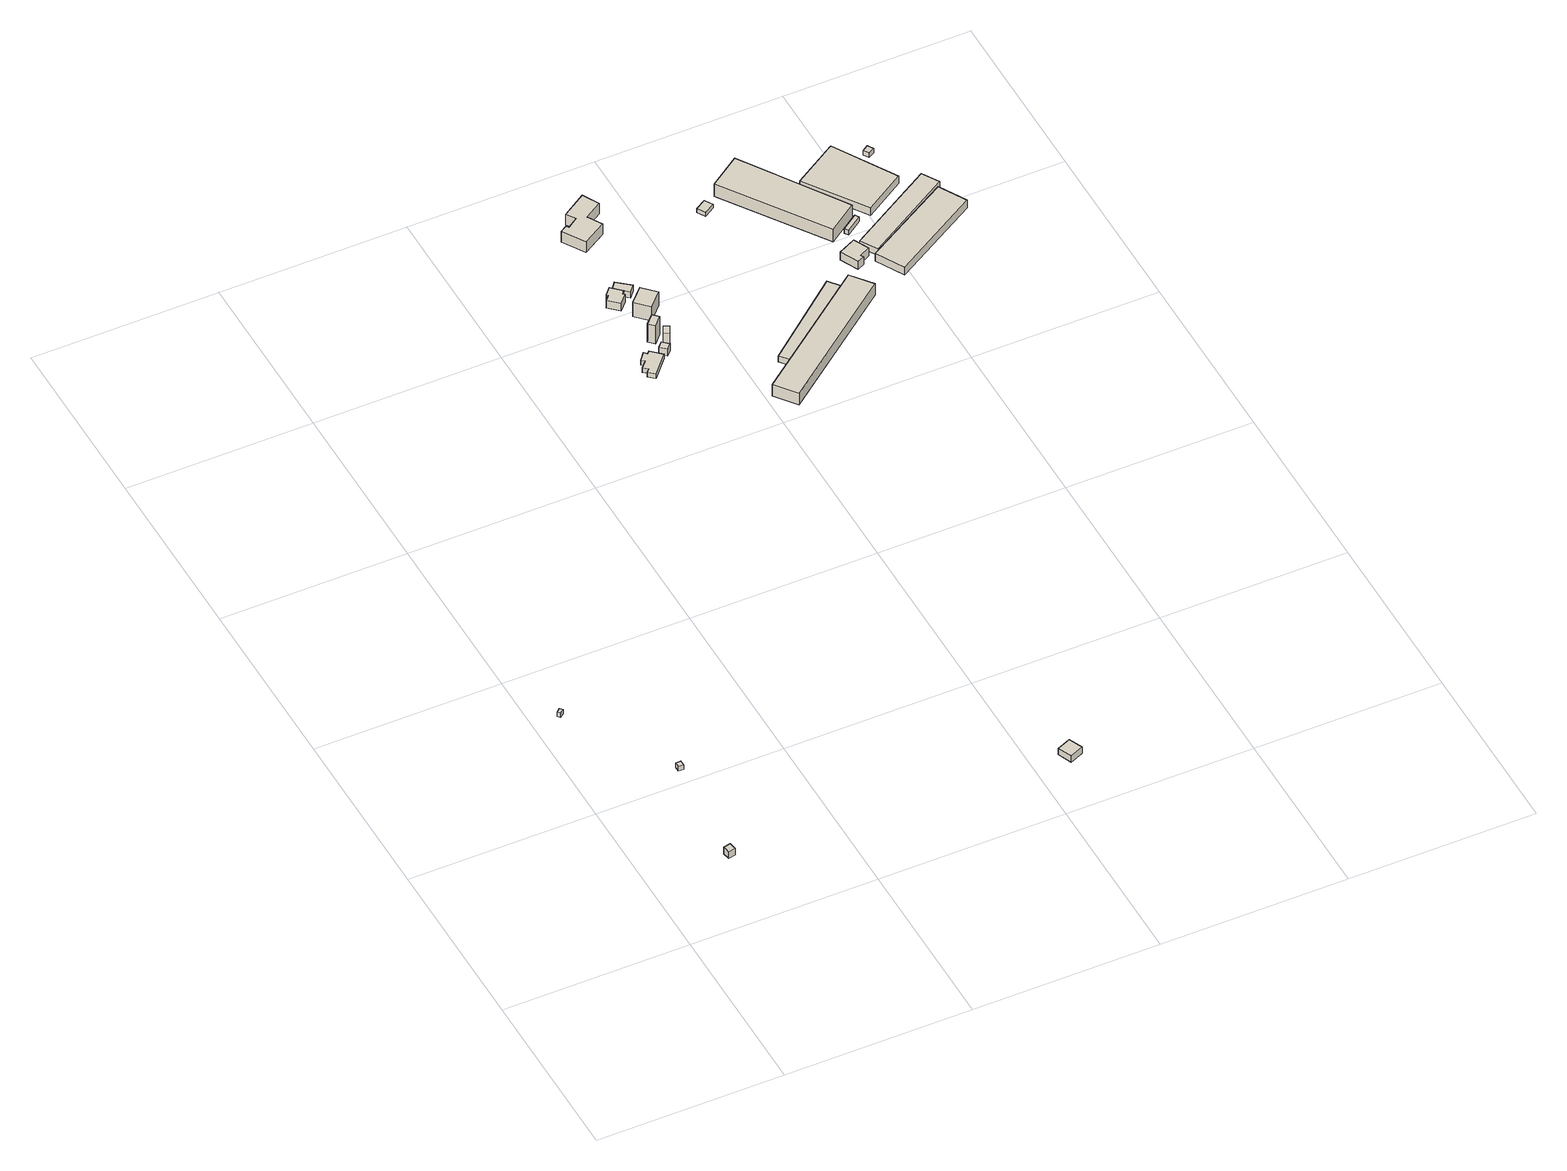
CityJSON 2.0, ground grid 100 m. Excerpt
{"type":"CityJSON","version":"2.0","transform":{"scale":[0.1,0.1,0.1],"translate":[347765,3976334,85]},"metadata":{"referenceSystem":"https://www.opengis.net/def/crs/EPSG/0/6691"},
"CityObjects":{
"building1":{"type":"Building","attributes":{"measuredHeight":4.4},"geometry":[{"type":"Solid","lod":"1","boundaries":[[[[0,1,2,3]],[[2,4,5,3]],[[1,6,4,2]],[[0,7,6,1]],[[3,5,7,0]],[[4,6,7,5]]]]}]},
"building2":{"type":"Building","attributes":{"measuredHeight":3},"geometry":[{"type":"Solid","lod":"1","boundaries":[[[[8,9,10,11]],[[10,12,13,11]],[[9,14,12,10]],[[8,15,14,9]],[[11,13,15,8]],[[12,14,15,13]]]]}]},
"building3":{"type":"Building","attributes":{"measuredHeight":3},"geometry":[{"type":"Solid","lod":"1","boundaries":[[[[16,17,18,19]],[[18,20,21,19]],[[17,22,20,18]],[[16,23,22,17]],[[19,21,23,16]],[[20,22,23,21]]]]}]},
"building4":{"type":"Building","attributes":{"measuredHeight":4.1},"geometry":[{"type":"Solid","lod":"1","boundaries":[[[[24,25,26,27]],[[26,28,29,27]],[[25,30,28,26]],[[24,31,30,25]],[[27,29,31,24]],[[28,30,31,29]]]]}]},
"building5":{"type":"Building","attributes":{"measuredHeight":3},"geometry":[{"type":"Solid","lod":"1","boundaries":[[[[32,33,34,35,36,37,38,39,40,41]],[[40,42,43,41]],[[39,44,42,40]],[[38,45,44,39]],[[37,46,45,38]],[[36,47,46,37]],[[35,48,47,36]],[[34,49,48,35]],[[33,50,49,34]],[[32,51,50,33]],[[41,43,51,32]],[[42,44,45,46,47,48,49,50,51,43]]]]}]},
"building6":{"type":"Building","attributes":{"measuredHeight":4.5},"geometry":[{"type":"Solid","lod":"1","boundaries":[[[[52,53,54,55]],[[54,56,57,55]],[[53,58,56,54]],[[52,59,58,53]],[[55,57,59,52]],[[56,58,59,57]]]]}]},
"building7":{"type":"Building","attributes":{"measuredHeight":13},"geometry":[{"type":"Solid","lod":"1","boundaries":[[[[60,61,62,63]],[[62,64,65,63]],[[61,66,64,62]],[[60,67,66,61]],[[63,65,67,60]],[[64,66,67,65]]]]}]},
"building8":{"type":"Building","attributes":{"measuredHeight":6.9},"geometry":[{"type":"Solid","lod":"1","boundaries":[[[[68,69,70,71,72,73,74,75]],[[74,76,77,75]],[[73,78,76,74]],[[72,79,78,73]],[[71,80,79,72]],[[70,81,80,71]],[[69,82,81,70]],[[68,83,82,69]],[[75,77,83,68]],[[76,78,79,80,81,82,83,77]]]]}]},
"building9":{"type":"Building","attributes":{"measuredHeight":7.3},"geometry":[{"type":"Solid","lod":"1","boundaries":[[[[84,85,86,87]],[[86,88,89,87]],[[85,90,88,86]],[[84,91,90,85]],[[87,89,91,84]],[[88,90,91,89]]]]}]},
"building10":{"type":"Building","attributes":{"measuredHeight":5.2},"geometry":[{"type":"Solid","lod":"1","boundaries":[[[[92,93,94,95]],[[94,96,97,95]],[[93,98,96,94]],[[92,99,98,93]],[[95,97,99,92]],[[96,98,99,97]]]]}]},
"building11":{"type":"Building","attributes":{"measuredHeight":12.5},"geometry":[{"type":"Solid","lod":"1","boundaries":[[[[100,101,102,103]],[[102,104,105,103]],[[101,106,104,102]],[[100,107,106,101]],[[103,105,107,100]],[[104,106,107,105]]]]}]},
"building12":{"type":"Building","attributes":{"measuredHeight":9.3},"geometry":[{"type":"Solid","lod":"1","boundaries":[[[[108,109,110,111,112,113,114,115,116,117]],[[116,118,119,117]],[[115,120,118,116]],[[114,121,120,115]],[[113,122,121,114]],[[112,123,122,113]],[[111,124,123,112]],[[110,125,124,111]],[[109,126,125,110]],[[108,127,126,109]],[[117,119,127,108]],[[118,120,121,122,123,124,125,126,127,119]]]]}]},
"building13":{"type":"Building","attributes":{"measuredHeight":9.5},"geometry":[{"type":"Solid","lod":"1","boundaries":[[[[128,129,130,131]],[[130,132,133,131]],[[129,134,132,130]],[[128,135,134,129]],[[131,133,135,128]],[[132,134,135,133]]]]}]},
"building14":{"type":"Building","attributes":{"measuredHeight":5},"geometry":[{"type":"Solid","lod":"1","boundaries":[[[[136,137,138,139]],[[138,140,141,139]],[[137,142,140,138]],[[136,143,142,137]],[[139,141,143,136]],[[140,142,143,141]]]]}]},
"building15":{"type":"Building","attributes":{"measuredHeight":2.6},"geometry":[{"type":"Solid","lod":"1","boundaries":[[[[144,145,146,147]],[[146,148,149,147]],[[145,150,148,146]],[[144,151,150,145]],[[147,149,151,144]],[[148,150,151,149]]]]}]},
"building16":{"type":"Building","attributes":{"measuredHeight":10.4},"geometry":[{"type":"Solid","lod":"1","boundaries":[[[[152,153,154,155,156,157]],[[156,158,159,157]],[[155,160,158,156]],[[154,161,160,155]],[[153,162,161,154]],[[152,163,162,153]],[[157,159,163,152]],[[158,160,161,162,163,159]]]]}]},
"building17":{"type":"Building","attributes":{"measuredHeight":6.9},"geometry":[{"type":"Solid","lod":"1","boundaries":[[[[164,165,166,167,168,169]],[[168,170,171,169]],[[167,172,170,168]],[[166,173,172,167]],[[165,174,173,166]],[[164,175,174,165]],[[169,171,175,164]],[[170,172,173,174,175,171]]]]}]},
"building18":{"type":"Building","attributes":{"measuredHeight":3},"geometry":[{"type":"Solid","lod":"1","boundaries":[[[[176,177,178,179]],[[178,180,181,179]],[[177,182,180,178]],[[176,183,182,177]],[[179,181,183,176]],[[180,182,183,181]]]]}]},
"building19":{"type":"Building","attributes":{"measuredHeight":4.9},"geometry":[{"type":"Solid","lod":"1","boundaries":[[[[184,185,186,187]],[[186,188,189,187]],[[185,190,188,186]],[[184,191,190,185]],[[187,189,191,184]],[[188,190,191,189]]]]}]},
"building20":{"type":"Building","attributes":{"measuredHeight":5.1},"geometry":[{"type":"Solid","lod":"1","boundaries":[[[[192,193,194,195]],[[194,196,197,195]],[[193,198,196,194]],[[192,199,198,193]],[[195,197,199,192]],[[196,198,199,197]]]]}]},
"building21":{"type":"Building","attributes":{"measuredHeight":5.6},"geometry":[{"type":"Solid","lod":"1","boundaries":[[[[200,201,202,203]],[[202,204,205,203]],[[201,206,204,202]],[[200,207,206,201]],[[203,205,207,200]],[[204,206,207,205]]]]}]},
"building22":{"type":"Building","attributes":{"measuredHeight":3},"geometry":[{"type":"Solid","lod":"1","boundaries":[[[[208,209,210,211]],[[210,212,213,211]],[[209,214,212,210]],[[208,215,214,209]],[[211,213,215,208]],[[212,214,215,213]]]]}]}
},
"vertices":[
[300,173,353],[308,133,353],[270,125,353],[262,165,353],[270,125,397],[262,165,397],[308,133,397],[300,173,397],
[27,1441,287],[40,1427,287],[19,1408,287],[6,1423,287],[19,1408,317],[6,1423,317],[40,1427,317],[27,1441,317],
[379,852,294],[379,823,294],[350,823,294],[350,852,294],[350,823,324],[350,852,324],[379,823,324],[379,852,324],
[2072,109,334],[2104,35,334],[2030,3,334],[1998,78,334],[2030,3,375],[1998,78,375],[2104,35,375],[2072,109,375],
[1511,3468,120],[1527,3485,120],[1504,3506,120],[1536,3540,120],[1519,3554,120],[1555,3597,120],[1571,3582,120],[1583,3595,120],[1638,3543,120],[1544,3438,120],[1638,3543,150],[1544,3438,150],[1583,3595,150],[1571,3582,150],[1555,3597,150],[1519,3554,150],[1536,3540,150],[1504,3506,150],[1527,3485,150],[1511,3468,150],
[1691,3582,117],[1664,3553,117],[1631,3584,117],[1658,3613,117],[1631,3584,163],[1658,3613,163],[1664,3553,163],[1691,3582,163],
[1616,3675,126],[1663,3723,126],[1692,3695,126],[1645,3647,126],[1692,3695,245],[1645,3647,245],[1663,3723,245],[1616,3675,245],
[1533,3947,153],[1558,3973,153],[1549,3981,153],[1585,4020,153],[1639,3970,153],[1624,3953,153],[1633,3944,153],[1588,3896,153],[1633,3944,202],[1588,3896,202],[1624,3953,202],[1639,3970,202],[1585,4020,202],[1549,3981,202],[1558,3973,202],[1533,3947,202],
[1730,3667,116],[1707,3621,116],[1679,3635,116],[1702,3681,116],[1679,3635,189],[1702,3681,189],[1707,3621,189],[1730,3667,189],
[1601,4019,147],[1631,4056,147],[1702,3997,147],[1671,3960,147],[1702,3997,187],[1671,3960,187],[1631,4056,187],[1601,4019,187],
[1777,3875,124],[1700,3797,124],[1632,3865,124],[1709,3943,124],[1632,3865,216],[1709,3943,216],[1700,3797,216],[1777,3875,216],
[1738,4610,168],[1785,4524,168],[1693,4465,168],[1736,4391,168],[1610,4315,168],[1536,4432,168],[1575,4456,168],[1584,4442,168],[1641,4481,168],[1608,4528,168],[1641,4481,238],[1608,4528,238],[1584,4442,238],[1575,4456,238],[1536,4432,238],[1610,4315,238],[1736,4391,238],[1693,4465,238],[1785,4524,238],[1738,4610,238],
[2683,3671,37],[2769,3560,37],[2109,3050,37],[2023,3161,37],[2109,3050,113],[2023,3161,113],[2769,3560,113],[2683,3671,113],
[2587,3708,40],[2632,3653,40],[2197,3299,40],[2152,3354,40],[2197,3299,80],[2152,3354,80],[2632,3653,80],[2587,3708,80],
[2298,4434,88],[2325,4390,88],[2268,4355,88],[2241,4398,88],[2268,4355,114],[2241,4398,114],[2325,4390,114],[2298,4434,114],
[2553,4618,43],[2678,4430,43],[2710,4381,43],[2908,4080,43],[2753,3969,43],[2386,4503,43],[2753,3969,124],[2386,4503,124],[2908,4080,124],[2710,4381,124],[2678,4430,124],[2553,4618,124],
[2831,3911,21],[2871,3828,21],[2814,3800,21],[2821,3786,21],[2784,3767,21],[2737,3865,21],[2784,3767,73],[2737,3865,73],[2821,3786,73],[2814,3800,73],[2871,3828,73],[2831,3911,73],
[2915,4066,37],[2929,4045,37],[2842,3985,37],[2828,4005,37],[2842,3985,67],[2828,4005,67],[2929,4045,67],[2915,4066,67],
[3024,4539,21],[3220,4208,21],[3003,4071,21],[2784,4389,21],[3003,4071,70],[2784,4389,70],[3220,4208,70],[3024,4539,70],
[3360,4069,9],[3442,3924,9],[2970,3646,9],[2887,3794,9],[2970,3646,60],[2887,3794,60],[3442,3924,60],[3360,4069,60],
[3332,4192,11],[3386,4103,11],[2916,3820,11],[2862,3910,11],[2916,3820,53],[2862,3910,53],[3386,4103,53],[3332,4192,53],
[3189,4481,20],[3208,4451,20],[3175,4430,20],[3156,4459,20],[3175,4430,50],[3156,4459,50],[3208,4451,50],[3189,4481,50]
]}
